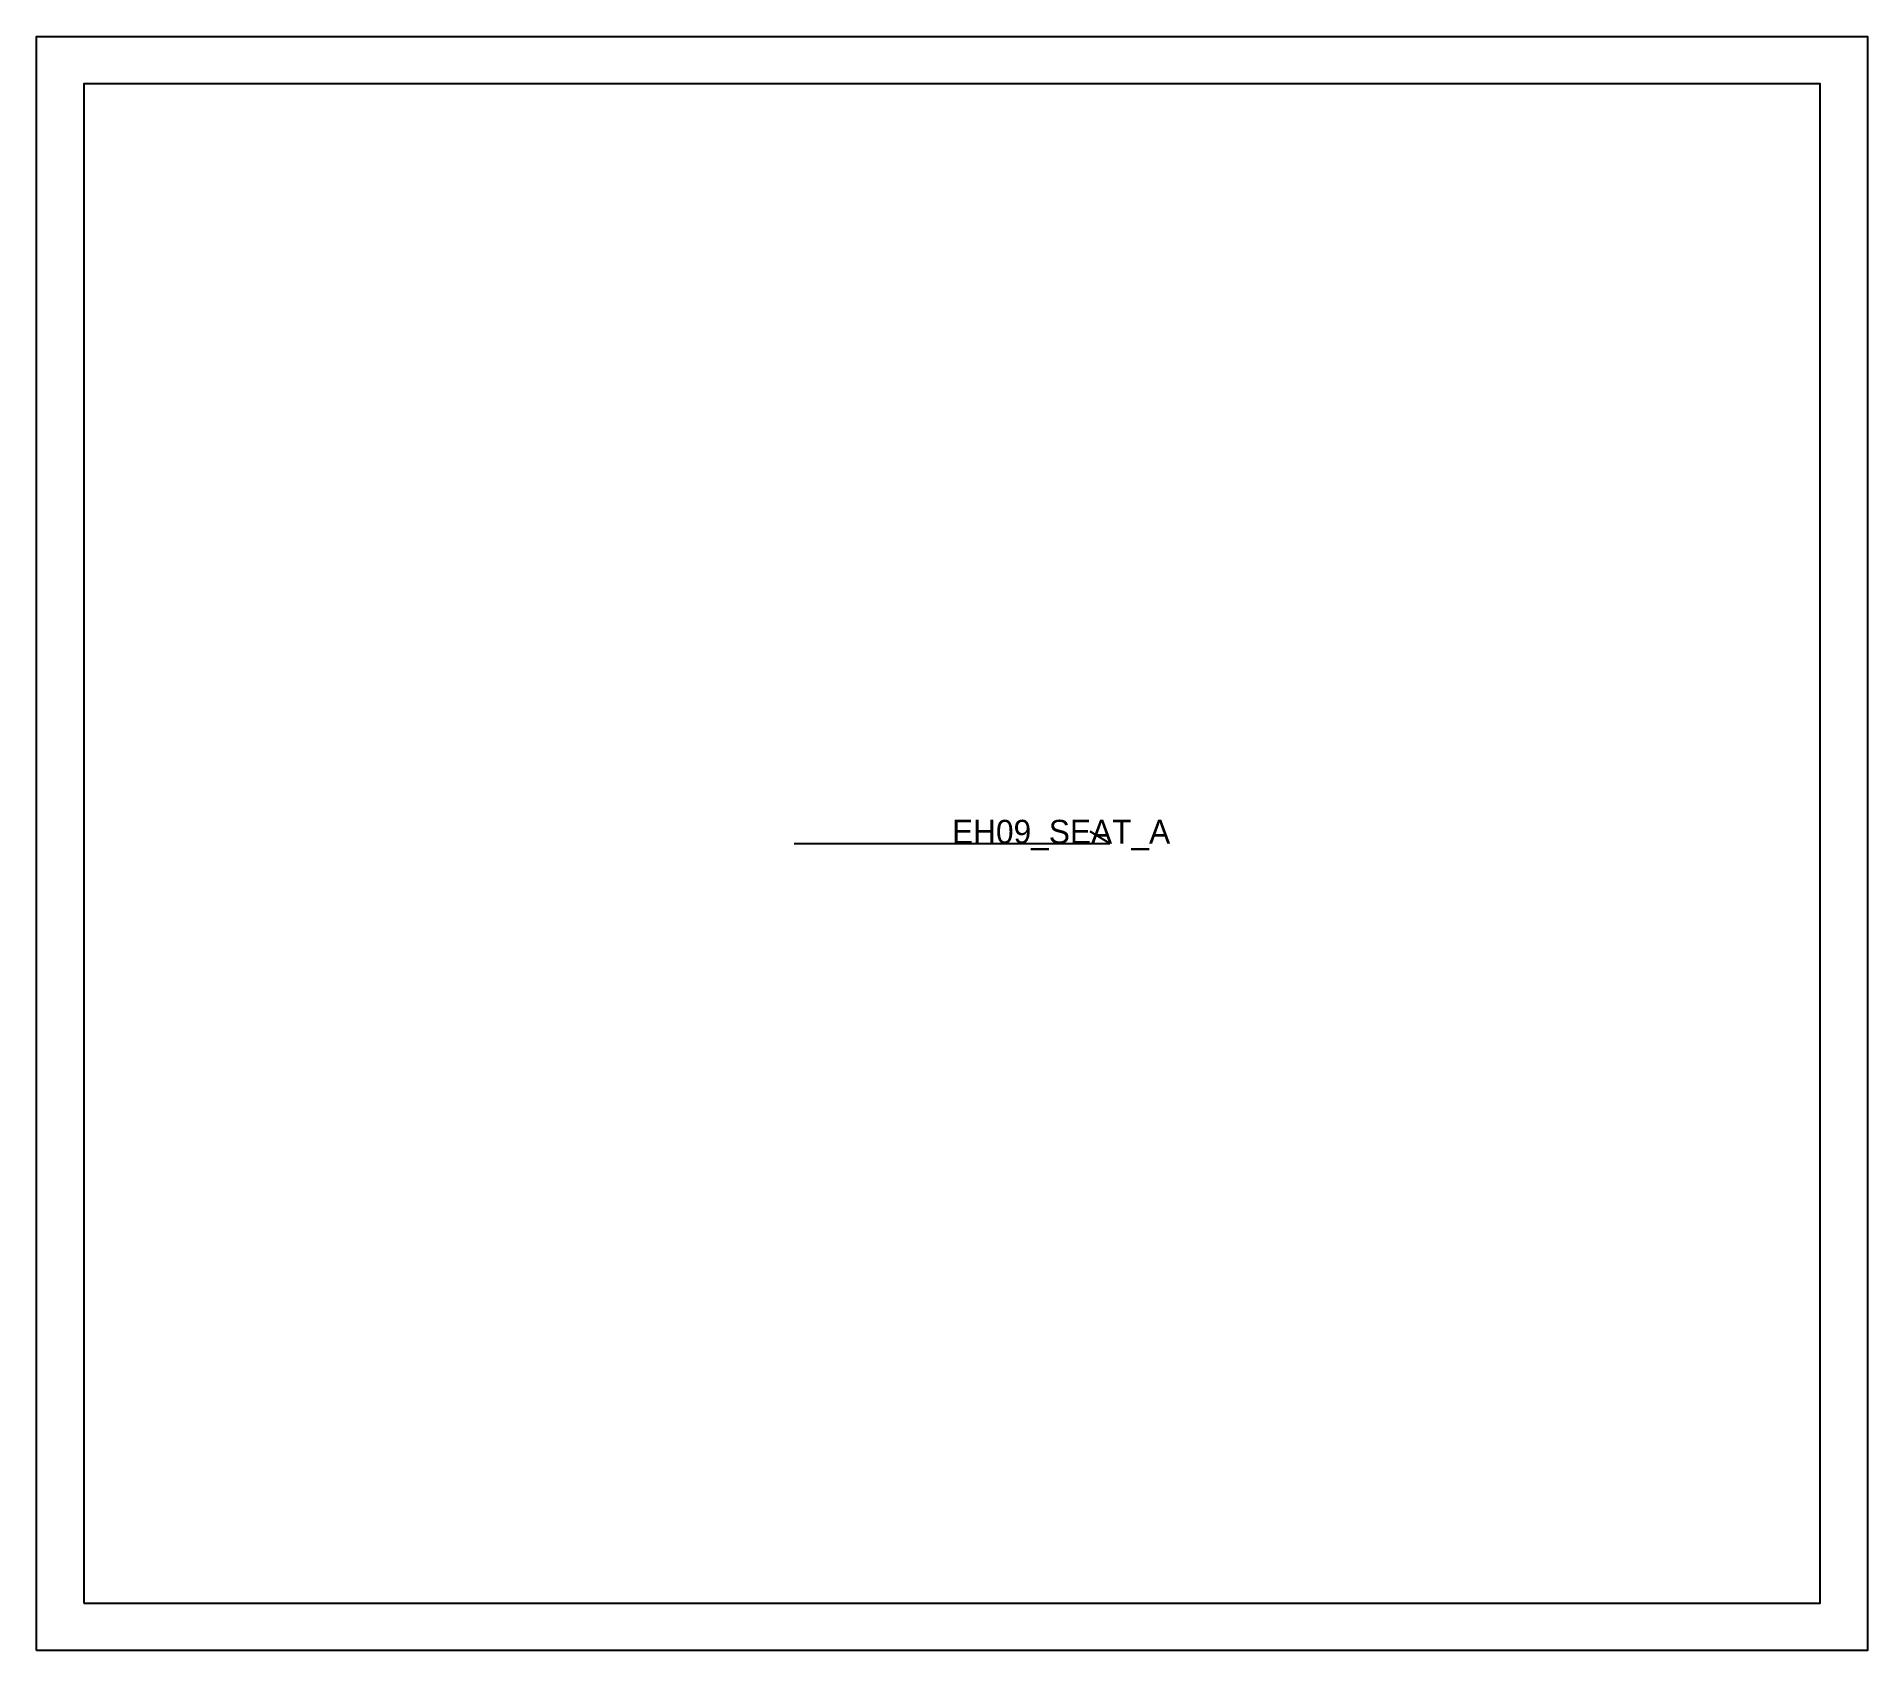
# Model space of a CAD drawing. Header units: millimetres. Extents: x -12 to 452, y -12 to 397.
import ezdxf

# ---------------------------------------------------------------- set-up
doc = ezdxf.new("R2010")
doc.units = ezdxf.units.MM
for name, color, linetype in [('CUT', 1, 'Continuous'), ('GRAIN', 3, 'Continuous'), ('LABEL', 7, 'Continuous'), ('SEW', 5, 'Continuous')]:
    doc.layers.add(name, color=color, linetype=linetype)

msp = doc.modelspace()

# ---------------------------------------------------------------- linework, layer by layer
at = {"layer": 'CUT'}
msp.add_lwpolyline([(-12, -12), (-12, 397), (452, 397), (452, -12), (-12, -12)], close=True, dxfattribs=at)
at = {"layer": 'GRAIN'}
for p, q in [((260, 192.5), (255, 195.5)), ((180, 192.5), (260, 192.5))]:
    msp.add_line(p, q, dxfattribs=at)
at = {"layer": 'SEW'}
msp.add_lwpolyline([(0, 0), (440, 0), (440, 385), (0, 385)], close=True, dxfattribs=at)

# ---------------------------------------------------------------- texts
at = {"layer": 'LABEL'}
msp.add_text('EH09_SEAT_A', height=6, dxfattribs=at).set_placement((220, 192.5))

doc.saveas('drawing.dxf')
